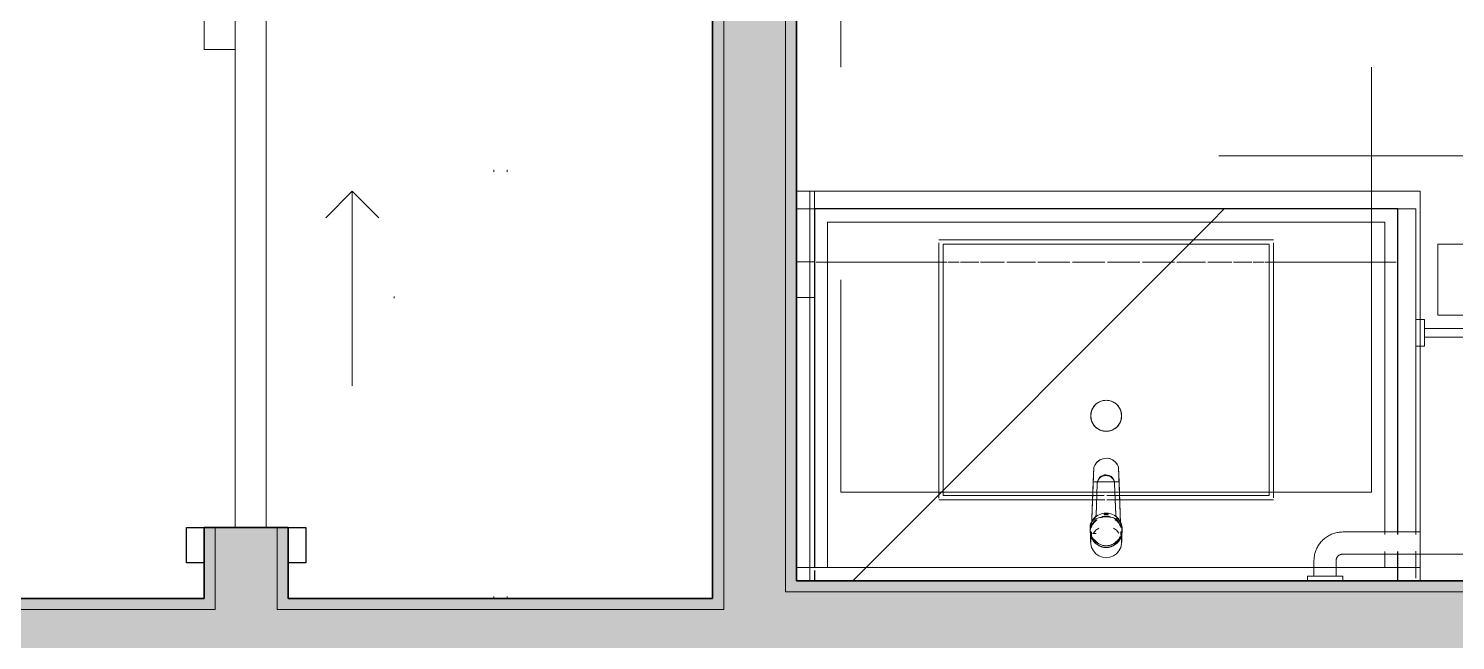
# Model space of a CAD drawing. Header units: inches. Extents: x 6 to 8416, y -388 to 6104.
# Drawn here: x 5252.2 to 5332.9, y 675.3 to 709.9 of the extents above; entities that cross this region are included whole.
import ezdxf

# ---------------------------------------------------------------- set-up
doc = ezdxf.new("R2010")
doc.units = ezdxf.units.IN
doc.header["$MEASUREMENT"] = 0
for name, pattern in [('Dash 1_16_', [48, 24, -24]), ('Dot 1_16_', [24, 0, -24]), ('Hidden 1_16_', [36, 24, -12]), ('Hidden 3_16_', [13.5, 9, -4.5])]:
    doc.linetypes.add(name, pattern=pattern)
for name, color, linetype, lineweight in [('A-DOOR', 31, 'Continuous', 18), ('A-DOOR-FRAM', 31, 'Continuous', 25), ('A-GENM', 13, 'Continuous', 18), ('A-WALL', 113, 'Continuous', 25), ('A-WALL-PATT', 111, 'Continuous', 35), ('I-WALL', 2, 'Continuous', 25), ('P-SANR-FIXT', 6, 'Continuous', 18), ('Q-CASE', 31, 'Continuous', 18), ('Q-SPCQ', 91, 'Continuous', 18)]:
    doc.layers.add(name, color=color, linetype=linetype, lineweight=lineweight)
pattern_1 = [(45, (-1183.637, -678.686), (-16.97056, 16.97056), [])]

# ---------------------------------------------------------------- blocks, each defined once
blk = doc.blocks.new('PL BA Toilet-Unit-Two Piece-ICC ADA-AM - ICC Type B_ Side Approach_ Swing Up Bar-V939-LEVEL 3 - PLAN Copy 1 Copy 1')
at = {"layer": 'A-GENM', "linetype": 'Hidden 1_16_', "lineweight": 9}
for p in [(33, -24), (48, -56)]:
    blk.add_line(p, (48, -24), dxfattribs=at)
blk = doc.blocks.new('GM BA Vanity-Single - Lav Cab _ Apron-ICC ADA-AM - 33_ Sink Cab_End Panel - Forward-V841-LEVEL 3 - PLAN Copy 1 Copy 1')
at = {"layer": 'A-GENM'}
for p, q in [((0.75, 22), (0, 22)), ((0, 22), (0, 16)), ((0, 16), (0, 22)), ((0, 22), (0.75, 22)), ((0.75, 22), (0, 22)), ((0, 22), (0, 16)), ((0, 16), (0, 22)), ((0, 22), (0.75, 22)), ((0.75, 16), (0.75, 22)), ((0.75, 22), (0.75, 16)), ((1, 22), (0.75, 22)), ((0.75, 22), (1, 22)), ((35.25, 22), (1, 22)), ((1, 22), (35.25, 22)), ((35.25, 0.75), (35.25, 22)), ((35.25, 22), (35.25, 2.601)), ((8.281, 4.813), (8.281, 19)), ((8.281, 19), (26.719, 19)), ((26.719, 19), (8.281, 19)), ((8.281, 19), (8.281, 4.813)), ((26.719, 19), (26.719, 4.813)), ((26.719, 4.813), (26.719, 19)), ((0, 16), (0, 0)), ((0, 0.75), (0, 16)), ((0, 16), (0, 0.75)), ((0, 0.75), (0, 16)), ((0.75, 0), (0.75, 16)), ((0.75, 16), (0.75, 0.75)), ((16.746, 4.813), (8.281, 4.813)), ((8.281, 4.813), (16.746, 4.813)), ((16.975, 4.813), (16.746, 4.813)), ((16.746, 4.813), (16.975, 4.813)), ((17.386, 4.813), (16.975, 4.813)), ((16.975, 4.813), (17.386, 4.813)), ((17.999, 4.813), (17.531, 4.813)), ((17.531, 4.813), (17.999, 4.813)), ((18.254, 4.813), (17.999, 4.813)), ((17.999, 4.813), (18.254, 4.813)), ((26.719, 4.813), (18.254, 4.813)), ((18.254, 4.813), (26.719, 4.813)), ((35.25, 1.66), (35.25, 0.75)), ((0, 0), (0, 0.75)), ((35.25, 0.75), (0, 0.75)), ((0, 0.75), (0, 0)), ((0, 0), (0, 0.75)), ((0, 0.75), (0.75, 0.75)), ((0, 0.75), (0, 0)), ((0, 0), (0, 0.75)), ((0, 0), (0.75, 0)), ((0.75, 0), (0, 0)), ((0, 0), (35.25, 0)), ((0.75, 0), (0, 0)), ((0, 0), (0.75, 0)), ((0.75, 0), (0, 0)), ((0.75, 0.75), (0.75, 0)), ((0.75, 0.75), (35.25, 0.75)), ((35.25, 0), (0.75, 0)), ((0.75, 0), (35.25, 0)), ((35.25, 0), (0.75, 0)), ((35.25, 0), (35.25, 0.75)), ((35.25, 0.75), (35.25, 0)), ((35.25, 0), (35.25, 0.75)), ((35.25, 0.75), (35.25, 0))]:
    blk.add_line(p, q, dxfattribs=at)
blk = doc.blocks.new('GM Outlet Zone-AM - GM Outlet Zone-AM-V942-LEVEL 3 - PLAN Copy 1 Copy 1')
at = {"layer": 'A-GENM', "linetype": 'Dash 1_16_', "lineweight": 9}
for p, q in [((-3, 1), (3, 1)), ((3, 1), (-3, 1)), ((-3, 0.75), (-3, 1)), ((-3, 1), (-3, 0)), ((3, 1), (3, 0.75)), ((3, 1), (3, 0)), ((-3, 0), (-3, 0.75)), ((-3, 0), (3, 0)), ((3, 0), (-3, 0)), ((3, 0.75), (3, 0))]:
    blk.add_line(p, q, dxfattribs=at)
blk = doc.blocks.new('z Nested-Toilet Grab Bars - z Nested-Toilet Grab Bars-V946-LEVEL 3 - PLAN Copy 1 Copy 1')
at = {"layer": 'A-GENM', "linetype": 'Dash 1_16_', "lineweight": 9}
for p, q in [((-1.711, 29.691), (-1.699, 29.67)), ((-1.699, 29.67), (-1.687, 29.647)), ((-1.625, 28.707), (-1.625, 28.624)), ((-1.625, 28.601), (-1.625, 28.685)), ((-1.625, 28.624), (-1.625, 28.537)), ((-1.625, 28.513), (-1.625, 28.601)), ((-2.875, 26), (-2.875, 0.25)), ((-2.875, 26), (-2.875, 0.25)), ((-1.625, 0.25), (-1.625, 26)), ((-1.625, 0.25), (-1.625, 26)), ((-36.625, 2.75), (-41, 2.75)), ((-7, 2.75), (-36.625, 2.75)), ((-42.625, 1.125), (-42.625, 0.75)), ((-41.375, 0.75), (-41.375, 1.125)), ((-41, 1.5), (-36.625, 1.5)), ((-36.625, 1.5), (-7, 1.5)), ((-6.625, 1.125), (-6.625, 0.25)), ((-5.375, 0.25), (-5.375, 1.125)), ((-43, 0.25), (-43, 0)), ((-42.901, 0.25), (-43, 0.25)), ((-42.901, 0.25), (-43, 0.25)), ((-42.623, 0.25), (-42.901, 0.25)), ((-42.623, 0.25), (-42.901, 0.25)), ((-42.625, 0.75), (-42.625, 0.25)), ((-42.625, 0.25), (-42.563, 0.25)), ((-42.625, 0.25), (-42.563, 0.25)), ((-42.223, 0.25), (-42.623, 0.25)), ((-42.223, 0.25), (-42.623, 0.25)), ((-42.563, 0.25), (-42.39, 0.25)), ((-42.563, 0.25), (-42.39, 0.25)), ((-42.39, 0.25), (-42.139, 0.25)), ((-42.39, 0.25), (-42.139, 0.25)), ((-41.777, 0.25), (-42.223, 0.25)), ((-41.777, 0.25), (-42.223, 0.25)), ((-42.139, 0.25), (-41.861, 0.25)), ((-42.139, 0.25), (-41.861, 0.25)), ((-41.861, 0.25), (-41.61, 0.25)), ((-41.861, 0.25), (-41.61, 0.25)), ((-41.377, 0.25), (-41.777, 0.25)), ((-41.377, 0.25), (-41.777, 0.25)), ((-41.61, 0.25), (-41.437, 0.25)), ((-41.61, 0.25), (-41.437, 0.25)), ((-41.437, 0.25), (-41.375, 0.25)), ((-41.437, 0.25), (-41.375, 0.25)), ((-41.099, 0.25), (-41.377, 0.25)), ((-41.099, 0.25), (-41.377, 0.25)), ((-41.375, 0.25), (-41.375, 0.75)), ((-41, 0.25), (-41.099, 0.25)), ((-41, 0.25), (-41.099, 0.25)), ((-41, 0), (-41, 0.25)), ((-7, 0.25), (-7, 0)), ((-5, 0.25), (-7, 0.25)), ((-5, 0.25), (-7, 0.25)), ((-6.625, 0.25), (-5.375, 0.25)), ((-6.625, 0.25), (-5.375, 0.25)), ((-5, 0), (-5, 0.25)), ((-2.854, 0.25), (-4.25, 0.25)), ((-4.25, 0.25), (-0.25, 0.25)), ((-4.25, 0.25), (-4.25, 0)), ((-4.25, 0.25), (-4.25, 0)), ((-2.875, 0.25), (-2.875, 0)), ((-2.875, 0.25), (-2.875, 0)), ((-0.25, 0.25), (-1.647, 0.25)), ((-1.625, 0), (-1.625, 0.25)), ((-1.625, 0), (-1.625, 0.25)), ((-0.25, 0.25), (-0.25, 0)), ((-0.25, 0), (-0.25, 0.25)), ((-43, 0), (-41.099, 0)), ((-43, 0), (-42.901, 0)), ((-42.901, 0), (-42.623, 0)), ((-42.623, 0), (-42.223, 0)), ((-42.223, 0), (-41.777, 0)), ((-41.777, 0), (-41.377, 0)), ((-41.377, 0), (-41.099, 0)), ((-41.099, 0), (-41, 0)), ((-41.099, 0), (-41, 0)), ((-7, 0), (-5, 0)), ((-7, 0), (-5, 0)), ((-0.25, 0), (-4.25, 0)), ((-4.25, 0), (-2.854, 0)), ((-2.875, 0), (-2.412, 0)), ((-2.875, 0), (-2.854, 0)), ((-2.875, 0), (-2.854, 0)), ((-2.875, 0), (-2.854, 0)), ((-2.854, 0), (-2.791, 0)), ((-2.854, 0), (-2.791, 0)), ((-2.854, 0), (-2.791, 0)), ((-2.791, 0), (-2.692, 0)), ((-2.791, 0), (-2.692, 0)), ((-2.791, 0), (-2.692, 0)), ((-2.692, 0), (-2.562, 0)), ((-2.692, 0), (-2.562, 0)), ((-2.692, 0), (-2.562, 0)), ((-2.562, 0), (-2.412, 0)), ((-2.562, 0), (-2.412, 0)), ((-2.562, 0), (-2.412, 0)), ((-2.412, 0), (-2.25, 0)), ((-2.412, 0), (-2.25, 0)), ((-2.412, 0), (-2.25, 0)), ((-2.412, 0), (-2.25, 0)), ((-2.25, 0), (-1.625, 0)), ((-2.25, 0), (-2.088, 0)), ((-2.25, 0), (-2.088, 0)), ((-2.25, 0), (-2.088, 0)), ((-2.088, 0), (-1.937, 0)), ((-2.088, 0), (-1.937, 0)), ((-2.088, 0), (-1.937, 0)), ((-1.937, 0), (-1.808, 0)), ((-1.937, 0), (-1.808, 0)), ((-1.937, 0), (-1.808, 0)), ((-1.808, 0), (-1.709, 0)), ((-1.808, 0), (-1.709, 0)), ((-1.808, 0), (-1.709, 0)), ((-1.709, 0), (-1.646, 0)), ((-1.709, 0), (-1.646, 0)), ((-1.709, 0), (-1.646, 0)), ((-1.646, 0), (-0.25, 0)), ((-1.646, 0), (-1.625, 0)), ((-1.646, 0), (-1.625, 0)), ((-1.646, 0), (-1.625, 0))]:
    blk.add_line(p, q, dxfattribs=at)
at = {"layer": 'A-GENM', "linetype": 'Dash 1_16_', "lineweight": 9, "flags": 128}
for points in [[(-2.875, 29.375), (-2.875, 29.4), (-2.873, 29.425), (-2.871, 29.45), (-2.867, 29.475), (-2.863, 29.499), (-2.857, 29.524), (-2.851, 29.548), (-2.843, 29.572), (-2.835, 29.595), (-2.826, 29.618), (-2.815, 29.641), (-2.804, 29.664), (-2.792, 29.686), (-2.78, 29.707), (-2.766, 29.728), (-2.751, 29.748), (-2.736, 29.768), (-2.72, 29.787), (-2.703, 29.806), (-2.685, 29.823), (-2.667, 29.84), (-2.648, 29.857), (-2.629, 29.872), (-2.608, 29.887), (-2.588, 29.901), (-2.566, 29.914), (-2.545, 29.926), (-2.522, 29.938), (-2.5, 29.948), (-2.476, 29.958), (-2.453, 29.966), (-2.429, 29.974), (-2.405, 29.98), (-2.381, 29.986), (-2.356, 29.991), (-2.332, 29.995), (-2.307, 29.997), (-2.282, 29.999), (-2.257, 30), (-2.25, 30)], [(-2.25, 30), (-2.225, 30), (-2.2, 29.998), (-2.175, 29.996), (-2.15, 29.992), (-2.126, 29.988), (-2.101, 29.982), (-2.077, 29.976), (-2.053, 29.968), (-2.03, 29.96), (-2.007, 29.951), (-1.984, 29.94), (-1.961, 29.929), (-1.939, 29.917), (-1.918, 29.905), (-1.897, 29.891), (-1.877, 29.876), (-1.857, 29.861), (-1.838, 29.845), (-1.819, 29.828), (-1.802, 29.81), (-1.785, 29.792), (-1.768, 29.773), (-1.753, 29.754)], [(-2.875, 29.375), (-2.875, 29.372), (-2.875, 29.364), (-2.875, 29.351), (-2.875, 29.332), (-2.875, 29.308), (-2.875, 29.278), (-2.875, 29.244), (-2.875, 29.204), (-2.875, 29.159), (-2.875, 29.109), (-2.875, 29.054), (-2.875, 28.994), (-2.875, 28.929), (-2.875, 28.859), (-2.875, 28.786), (-2.875, 28.707), (-2.875, 28.624), (-2.875, 28.537), (-2.875, 28.446), (-2.875, 28.351), (-2.875, 28.253), (-2.875, 28.15), (-2.875, 28.045), (-2.875, 27.936), (-2.875, 27.824), (-2.875, 27.708), (-2.875, 27.591), (-2.875, 27.47), (-2.875, 27.348), (-2.875, 27.223), (-2.875, 27.096), (-2.875, 26.968), (-2.875, 26.838), (-2.875, 26.706), (-2.875, 26.574), (-2.875, 26.44), (-2.875, 26.306), (-2.875, 26.171), (-2.875, 26.036), (-2.875, 26)], [(-2.875, 26), (-2.875, 26.135), (-2.875, 26.27), (-2.875, 26.404), (-2.875, 26.538), (-2.875, 26.671), (-2.875, 26.802), (-2.875, 26.933), (-2.875, 27.062), (-2.875, 27.189), (-2.875, 27.314), (-2.875, 27.438), (-2.875, 27.559), (-2.875, 27.677), (-2.875, 27.793), (-2.875, 27.906), (-2.875, 28.016), (-2.875, 28.122), (-2.875, 28.225), (-2.875, 28.325), (-2.875, 28.421), (-2.875, 28.513), (-2.875, 28.601), (-2.875, 28.685), (-2.875, 28.765), (-2.875, 28.84), (-2.875, 28.911), (-2.875, 28.977), (-2.875, 29.038), (-2.875, 29.094), (-2.875, 29.146), (-2.875, 29.192), (-2.875, 29.233), (-2.875, 29.269), (-2.875, 29.3), (-2.875, 29.326), (-2.875, 29.346), (-2.875, 29.361), (-2.875, 29.371), (-2.875, 29.375)], [(-1.753, 29.754), (-1.738, 29.733), (-1.724, 29.713), (-1.711, 29.691)], [(-1.687, 29.647), (-1.677, 29.625), (-1.667, 29.601), (-1.659, 29.578), (-1.651, 29.554), (-1.645, 29.53), (-1.639, 29.506), (-1.634, 29.481), (-1.63, 29.457), (-1.628, 29.432), (-1.626, 29.407), (-1.625, 29.382), (-1.625, 29.375)], [(-1.625, 29.375), (-1.625, 29.372), (-1.625, 29.364), (-1.625, 29.351), (-1.625, 29.332), (-1.625, 29.308), (-1.625, 29.278), (-1.625, 29.244), (-1.625, 29.204), (-1.625, 29.159), (-1.625, 29.109), (-1.625, 29.054), (-1.625, 28.994), (-1.625, 28.929), (-1.625, 28.859), (-1.625, 28.786), (-1.625, 28.707)], [(-1.625, 28.685), (-1.625, 28.765), (-1.625, 28.84), (-1.625, 28.911), (-1.625, 28.977), (-1.625, 29.038), (-1.625, 29.094), (-1.625, 29.146), (-1.625, 29.192), (-1.625, 29.233), (-1.625, 29.269), (-1.625, 29.3), (-1.625, 29.326), (-1.625, 29.346), (-1.625, 29.361), (-1.625, 29.371), (-1.625, 29.375)], [(-1.625, 28.537), (-1.625, 28.446), (-1.625, 28.351), (-1.625, 28.253), (-1.625, 28.15)], [(-1.625, 28.225), (-1.625, 28.325), (-1.625, 28.421), (-1.625, 28.513)], [(-1.625, 26), (-1.625, 26.135), (-1.625, 26.27), (-1.625, 26.404), (-1.625, 26.538), (-1.625, 26.671), (-1.625, 26.802), (-1.625, 26.933), (-1.625, 27.062), (-1.625, 27.189), (-1.625, 27.314), (-1.625, 27.438), (-1.625, 27.559), (-1.625, 27.677), (-1.625, 27.793), (-1.625, 27.906), (-1.625, 28.016), (-1.625, 28.122), (-1.625, 28.225)], [(-1.625, 28.15), (-1.625, 28.045), (-1.625, 27.936), (-1.625, 27.824), (-1.625, 27.708), (-1.625, 27.591), (-1.625, 27.47), (-1.625, 27.348), (-1.625, 27.223), (-1.625, 27.096), (-1.625, 26.968), (-1.625, 26.838), (-1.625, 26.706), (-1.625, 26.574), (-1.625, 26.44), (-1.625, 26.306), (-1.625, 26.171), (-1.625, 26.036), (-1.625, 26)], [(-41, 2.75), (-41.065, 2.749), (-41.13, 2.745), (-41.195, 2.738), (-41.259, 2.729), (-41.323, 2.718), (-41.386, 2.703), (-41.449, 2.687), (-41.511, 2.668), (-41.572, 2.646), (-41.633, 2.622), (-41.692, 2.595), (-41.75, 2.566), (-41.807, 2.535), (-41.863, 2.502), (-41.918, 2.466), (-41.97, 2.428), (-42.022, 2.389), (-42.072, 2.347), (-42.119, 2.303), (-42.166, 2.257), (-42.21, 2.21), (-42.252, 2.16), (-42.293, 2.109), (-42.331, 2.057), (-42.367, 2.003), (-42.401, 1.948), (-42.433, 1.891), (-42.463, 1.833), (-42.49, 1.774), (-42.515, 1.714), (-42.537, 1.653), (-42.557, 1.591), (-42.574, 1.528), (-42.589, 1.465), (-42.601, 1.401), (-42.611, 1.337), (-42.618, 1.272), (-42.623, 1.208), (-42.625, 1.143), (-42.625, 1.125)], [(-5.375, 1.125), (-5.376, 1.19), (-5.38, 1.255), (-5.387, 1.32), (-5.396, 1.384), (-5.407, 1.448), (-5.422, 1.511), (-5.438, 1.574), (-5.457, 1.636), (-5.479, 1.697), (-5.503, 1.758), (-5.53, 1.817), (-5.559, 1.875), (-5.59, 1.932), (-5.623, 1.988), (-5.659, 2.043), (-5.697, 2.095), (-5.736, 2.147), (-5.778, 2.197), (-5.822, 2.244), (-5.868, 2.291), (-5.915, 2.335), (-5.965, 2.377), (-6.016, 2.418), (-6.068, 2.456), (-6.122, 2.492), (-6.177, 2.526), (-6.234, 2.558), (-6.292, 2.588), (-6.351, 2.615), (-6.411, 2.64), (-6.472, 2.662), (-6.534, 2.682), (-6.597, 2.699), (-6.66, 2.714), (-6.724, 2.726), (-6.788, 2.736), (-6.853, 2.743), (-6.917, 2.748), (-6.982, 2.75), (-7, 2.75)], [(-41.375, 1.125), (-41.375, 1.14), (-41.374, 1.155), (-41.372, 1.17), (-41.37, 1.185), (-41.368, 1.2), (-41.364, 1.214), (-41.36, 1.229), (-41.356, 1.243), (-41.351, 1.257), (-41.345, 1.271), (-41.339, 1.285), (-41.333, 1.298), (-41.325, 1.311), (-41.318, 1.324), (-41.31, 1.337), (-41.301, 1.349), (-41.292, 1.361), (-41.282, 1.372), (-41.272, 1.383), (-41.261, 1.394), (-41.25, 1.404), (-41.239, 1.414), (-41.227, 1.423), (-41.215, 1.432), (-41.203, 1.441), (-41.19, 1.448), (-41.177, 1.456), (-41.163, 1.463), (-41.15, 1.469), (-41.136, 1.475), (-41.122, 1.48), (-41.108, 1.484), (-41.093, 1.488), (-41.078, 1.492), (-41.064, 1.495), (-41.049, 1.497), (-41.034, 1.498), (-41.019, 1.5), (-41.004, 1.5), (-41, 1.5)], [(-7, 1.5), (-6.985, 1.5), (-6.97, 1.499), (-6.955, 1.497), (-6.94, 1.495), (-6.925, 1.493), (-6.911, 1.489), (-6.896, 1.485), (-6.882, 1.481), (-6.868, 1.476), (-6.854, 1.47), (-6.84, 1.464), (-6.827, 1.458), (-6.814, 1.45), (-6.801, 1.443), (-6.788, 1.435), (-6.776, 1.426), (-6.764, 1.417), (-6.753, 1.407), (-6.742, 1.397), (-6.731, 1.386), (-6.721, 1.375), (-6.711, 1.364), (-6.702, 1.352), (-6.693, 1.34), (-6.684, 1.328), (-6.677, 1.315), (-6.669, 1.302), (-6.662, 1.288), (-6.656, 1.275), (-6.65, 1.261), (-6.645, 1.247), (-6.641, 1.233), (-6.637, 1.218), (-6.633, 1.203), (-6.63, 1.189), (-6.628, 1.174), (-6.627, 1.159), (-6.625, 1.144), (-6.625, 1.129), (-6.625, 1.125)]]:
    blk.add_lwpolyline(points, dxfattribs=at)
blk = doc.blocks.new('CW Closet Shelf-AM - CW Closet Shelf-AM-5971907-LEVEL 3 - PLAN Copy 1 Copy 1')
at = {"layer": 'Q-CASE', "linetype": 'Dot 1_16_', "lineweight": 9}
for p, q in [((33.363, 42), (-31.887, 42)), ((-31.887, 42), (-31.887, 24)), ((-31.887, 36.375), (33.363, 36.375)), ((-31.887, 35.625), (33.363, 35.625)), ((-31.887, 24), (33.363, 24))]:
    blk.add_line(p, q, dxfattribs=at)
blk = doc.blocks.new('z Nested-Lav Basin-Rectangular - Rectangular-V673-LEVEL 3 - PLAN Copy 1 Copy 1')
at = {"layer": 'P-SANR-FIXT', "lineweight": 9}
for p, q in [((-9.469, 7.301), (9.469, 7.301)), ((-9.231, 7.301), (-9.469, 7.301)), ((-8.531, 7.301), (-9.231, 7.301)), ((-7.403, 7.301), (-8.531, 7.301)), ((-5.904, 7.301), (-7.403, 7.301)), ((-4.108, 7.301), (-5.904, 7.301)), ((-2.107, 7.301), (-4.108, 7.301)), ((0, 7.301), (-2.107, 7.301)), ((2.107, 7.301), (0, 7.301)), ((4.108, 7.301), (2.107, 7.301)), ((5.904, 7.301), (4.108, 7.301)), ((7.403, 7.301), (5.904, 7.301)), ((8.531, 7.301), (7.403, 7.301)), ((9.231, 7.301), (8.531, 7.301)), ((9.469, 7.301), (9.231, 7.301)), ((-9.469, 7.141), (-9.469, -7.282)), ((-9.219, -7.137), (-9.219, 7.051)), ((-9.219, 7.051), (9.219, 7.051)), ((-9.219, 7.051), (-8.988, 7.051)), ((-8.988, 7.051), (-8.306, 7.051)), ((-8.306, 7.051), (-7.208, 7.051)), ((-7.208, 7.051), (-5.748, 7.051)), ((-5.748, 7.051), (-4, 7.051)), ((-4, 7.051), (-2.051, 7.051)), ((-2.051, 7.051), (0, 7.051)), ((0, 7.051), (2.051, 7.051)), ((2.051, 7.051), (4, 7.051)), ((4, 7.051), (5.748, 7.051)), ((5.748, 7.051), (7.208, 7.051)), ((7.208, 7.051), (8.306, 7.051)), ((8.306, 7.051), (8.988, 7.051)), ((8.988, 7.051), (9.219, 7.051)), ((9.219, 7.051), (9.219, -7.137)), ((9.469, -7.278), (9.469, 7.139)), ((-0.754, -7.137), (-9.219, -7.137)), ((-8.988, -7.137), (-9.219, -7.137)), ((-8.306, -7.137), (-8.988, -7.137)), ((-7.208, -7.137), (-8.306, -7.137)), ((-5.748, -7.137), (-7.208, -7.137)), ((-4, -7.137), (-5.748, -7.137)), ((-2.051, -7.137), (-4, -7.137)), ((-0.759, -7.137), (-2.051, -7.137)), ((-0.528, -7.137), (-0.759, -7.137)), ((-0.525, -7.137), (-0.754, -7.137)), ((-0.114, -7.137), (-0.528, -7.137)), ((-0.114, -7.137), (-0.525, -7.137)), ((0.499, -7.137), (0.031, -7.137)), ((0.501, -7.137), (0.031, -7.137)), ((0.754, -7.137), (0.499, -7.137)), ((0.759, -7.137), (0.501, -7.137)), ((9.219, -7.137), (0.754, -7.137)), ((2.051, -7.137), (0.759, -7.137)), ((4, -7.137), (2.051, -7.137)), ((5.748, -7.137), (4, -7.137)), ((7.208, -7.137), (5.748, -7.137)), ((8.306, -7.137), (7.208, -7.137)), ((8.988, -7.137), (8.306, -7.137)), ((9.219, -7.137), (8.988, -7.137)), ((-9.469, -7.387), (-9.231, -7.387)), ((-0.764, -7.387), (-9.469, -7.387)), ((-9.231, -7.387), (-8.531, -7.387)), ((-8.531, -7.387), (-7.403, -7.387)), ((-7.403, -7.387), (-5.904, -7.387)), ((-5.904, -7.387), (-4.108, -7.387)), ((-4.108, -7.387), (-2.107, -7.387)), ((-2.107, -7.387), (-0.768, -7.387)), ((-0.768, -7.387), (-0.537, -7.387)), ((-0.534, -7.387), (-0.764, -7.387)), ((-0.537, -7.387), (-0.073, -7.387)), ((-0.073, -7.387), (-0.534, -7.387)), ((0.032, -7.387), (0.51, -7.387)), ((0.508, -7.387), (0.032, -7.387)), ((0.764, -7.387), (0.508, -7.387)), ((0.51, -7.387), (0.768, -7.387)), ((9.469, -7.387), (0.764, -7.387)), ((0.768, -7.387), (2.107, -7.387)), ((2.107, -7.387), (4.108, -7.387)), ((4.108, -7.387), (5.904, -7.387)), ((5.904, -7.387), (7.403, -7.387)), ((7.403, -7.387), (8.531, -7.387)), ((8.531, -7.387), (9.231, -7.387)), ((9.231, -7.387), (9.469, -7.387))]:
    blk.add_line(p, q, dxfattribs=at)
at = {"layer": 'P-SANR-FIXT'}
blk.add_circle((0, -2.637), 0.875, dxfattribs=at)
at = {"layer": 'P-SANR-FIXT', "lineweight": 9}
for points in [[(-0.875, -2.637), (-0.875, -2.535), (-0.839, -2.331), (-0.684, -2.062), (-0.447, -1.863), (-0.155, -1.757), (0.155, -1.757), (0.447, -1.863), (0.684, -2.063), (0.839, -2.331), (0.875, -2.535), (0.875, -2.637)], [(-0.822, -2.337), (-0.857, -2.433), (-0.875, -2.535), (-0.875, -2.637)], [(-0.67, -2.074), (-0.736, -2.152), (-0.787, -2.242), (-0.822, -2.337)], [(-0.438, -1.879), (-0.526, -1.93), (-0.605, -1.996), (-0.67, -2.074)], [(-0.152, -1.775), (-0.252, -1.793), (-0.349, -1.828), (-0.438, -1.879)], [(0.152, -1.775), (0.052, -1.757), (-0.052, -1.757), (-0.152, -1.775)], [(0.438, -1.879), (0.349, -1.828), (0.252, -1.793), (0.152, -1.775)], [(0.67, -2.074), (0.605, -1.996), (0.526, -1.93), (0.438, -1.879)], [(0.822, -2.337), (0.787, -2.242), (0.736, -2.152), (0.67, -2.074)], [(0.875, -2.637), (0.875, -2.535), (0.857, -2.433), (0.822, -2.337)], [(-0.875, -2.637), (-0.875, -2.738), (-0.857, -2.84), (-0.822, -2.936)], [(0.875, -2.637), (0.875, -2.738), (0.839, -2.942), (0.684, -3.21), (0.447, -3.41), (0.155, -3.516), (-0.155, -3.516), (-0.447, -3.41), (-0.684, -3.211), (-0.839, -2.942), (-0.875, -2.738), (-0.875, -2.637)], [(-0.822, -2.936), (-0.787, -3.032), (-0.736, -3.121), (-0.67, -3.199)], [(-0.67, -3.199), (-0.605, -3.277), (-0.526, -3.343), (-0.438, -3.394)], [(0.438, -3.394), (0.526, -3.343), (0.605, -3.277), (0.67, -3.199)], [(0.67, -3.199), (0.736, -3.121), (0.787, -3.031), (0.822, -2.936)], [(0.822, -2.936), (0.857, -2.84), (0.875, -2.738), (0.875, -2.637)], [(-0.438, -3.394), (-0.349, -3.445), (-0.252, -3.481), (-0.152, -3.498)], [(-0.152, -3.498), (-0.052, -3.516), (0.052, -3.516), (0.152, -3.498)], [(0.152, -3.498), (0.252, -3.481), (0.349, -3.445), (0.438, -3.394)]]:
    blk.add_open_spline(points, degree=3, dxfattribs=at)
blk = doc.blocks.new('z Nested-Faucet-BA-Sngl Handle - Faucet-V947-LEVEL 3 - PLAN Copy 1 Copy 1')
at = {"layer": 'P-SANR-FIXT'}
for p, q in [((-0.697, 2.584), (-0.82, -0.808)), ((-0.727, 1.767), (-0.697, 2.584)), ((0.812, -0.587), (0.697, 2.591)), ((0.697, 2.591), (0.727, 1.767)), ((-0.82, -0.808), (-0.727, 1.767)), ((0.727, 1.767), (-0.727, 1.767)), ((-0.5, 1.664), (-0.567, -0.126)), ((-0.567, -0.085), (-0.502, 1.664)), ((0.538, -0.119), (0.476, 1.663)), ((0.477, 1.663), (0.538, -0.078)), ((0.727, 1.767), (0.812, -0.587)), ((-0.913, -0.806), (-0.913, -0.847)), ((-0.567, -0.126), (-0.567, -0.085)), ((-0.118, -0.019), (-0.118, -0.06)), ((0.118, -0.019), (-0.118, -0.019)), ((0.118, -0.019), (-0.118, -0.019)), ((0.118, -0.06), (0.118, -0.019)), ((0.538, -0.119), (0.538, -0.078)), ((0.608, -0.267), (0.608, -0.226)), ((-0.904, -0.911), (-0.904, -1.059)), ((-0.901, -0.993), (-0.904, -1.059)), ((-0.904, -1.059), (-0.892, -1.197)), ((-0.878, -1.072), (-0.878, -1.628)), ((-0.837, -1.058), (-0.837, -1.146)), ((-0.829, -1.058), (-0.837, -1.058)), ((-0.837, -1.058), (-0.829, -1.058)), ((-0.837, -1.146), (-0.837, -1.3)), ((-0.57, -1.146), (-0.772, -1.146)), ((-0.73, -1.571), (-0.586, -1.721)), ((-0.582, -0.966), (-0.723, -1.126)), ((-0.408, -0.845), (-0.582, -0.966)), ((0.582, -0.966), (0.408, -0.845)), ((0.723, -1.126), (0.582, -0.966)), ((0.835, -1.214), (0.828, -1.029)), ((0.832, -1.146), (0.836, -1.232)), ((0.85, -1.232), (0.836, -1.232)), ((0.836, -1.232), (0.85, -1.232)), ((0.85, -1.3), (0.85, -1.232)), ((0.85, -1.232), (0.85, -1.3)), ((0.878, -1.628), (0.878, -1.072)), ((0.89, -0.966), (0.89, -0.926)), ((0.892, -1.197), (0.904, -1.059)), ((0.904, -1.059), (0.901, -0.993)), ((0.904, -1.059), (0.904, -0.911))]:
    blk.add_line(p, q, dxfattribs=at)
at = {"layer": 'P-SANR-FIXT', "flags": 128}
for points in [[(0.697, 2.591), (0.62, 2.76), (0.503, 2.903), (0.353, 3.013), (0.181, 3.081), (-0.003, 3.103), (-0.187, 3.079), (-0.358, 3.009), (-0.506, 2.898), (-0.622, 2.753), (-0.697, 2.584)], [(-0.697, 2.584), (-0.63, 2.738), (-0.53, 2.874), (-0.518, 2.886)], [(-0.518, 2.886), (-0.401, 2.982), (-0.251, 3.059), (-0.087, 3.098), (0.081, 3.099), (0.246, 3.061), (0.397, 2.987), (0.521, 2.885)], [(0.521, 2.885), (0.527, 2.879), (0.628, 2.745), (0.697, 2.591)], [(0, -1.844), (-0.217, -1.816), (-0.421, -1.736), (-0.601, -1.607), (-0.745, -1.438), (-0.846, -1.238), (-0.898, -1.019), (-0.897, -0.793), (-0.843, -0.574), (-0.74, -0.375)], [(-0.74, -0.375), (-0.375, -0.243), (0, -0.193)], [(0, -0.193), (0.38, -0.244), (0.74, -0.375)], [(0.74, -0.375), (0.843, -0.574), (0.897, -0.793), (0.898, -1.019), (0.846, -1.238), (0.745, -1.438), (0.601, -1.607), (0.421, -1.736), (0.217, -1.816), (0, -1.844)], [(-0.892, -1.197), (-0.834, -1.393), (-0.73, -1.571)], [(-0.83, -1.338), (-0.872, -1.522), (-0.872, -1.735), (-0.821, -1.942), (-0.723, -2.131), (-0.582, -2.291), (-0.408, -2.412), (-0.21, -2.488), (0, -2.513)], [(0, -1.929), (0.211, -1.905), (0.41, -1.834), (0.586, -1.721), (0.73, -1.571), (0.834, -1.393), (0.892, -1.197)], [(0, -2.513), (0.21, -2.488), (0.408, -2.412), (0.582, -2.291), (0.723, -2.131), (0.821, -1.942), (0.872, -1.735), (0.872, -1.522), (0.83, -1.338)], [(-0.586, -1.721), (-0.41, -1.834), (-0.211, -1.905), (0, -1.929)]]:
    blk.add_lwpolyline(points, dxfattribs=at)
at = {"layer": 'P-SANR-FIXT'}
for centre, major_axis, ratio, start_param, end_param in [((-0.012, 1.687), (0.488, 0), 0.981627, 0.034194, 3.105026), ((-0.012, 1.647), (0.488, 0), 0.981627, 0.034194, 3.105026), ((0, -0.89), (0.904, 0), 0.992546, 1.570796, 2.050618), ((0, -0.89), (0.904, 0), 0.992546, 1.090975, 1.570796), ((0.254, -0.847), (1.168, 0), 0.981627, 3.104199, 3.617494), ((0.254, -0.806), (1.168, 0), 0.981627, 3.104199, 3.319048), ((-0.322, -0.785), (0.591, 0), 0.981627, 2.568497, 3.104199), ((-0.322, -0.826), (0.591, 0), 0.981627, 2.568497, 3.104199), ((0, -1.061), (0.904, 0), 0.992546, 2.567292, 3.065539), ((0.566, -1.388), (1.648, 0), 0.981627, 2.4228, 2.568497), ((0.566, -1.348), (1.648, 0), 0.981627, 2.495649, 2.568497), ((0, -1.072), (0.878, 0), 0.992546, 2.207473, 2.732128), ((0, -1.072), (0.878, 0), 0.992546, 2.207473, 2.732128), ((0.566, -1.348), (1.648, 0), 0.981627, 2.4228, 2.495649), ((0, -1.061), (0.904, 0), 0.992546, 2.222877, 2.532851), ((0, -0.89), (0.904, 0), 0.992546, 2.103114, 2.530439), ((-1.05, 0.04), (0.5, 0), 0.981627, 5.564393, 6.024593), ((-1.05, 0), (0.5, 0), 0.981627, 5.564393, 5.880213), ((-1.05, 0), (0.5, 0), 0.981627, 5.880213, 6.024593), ((0, -1.072), (0.878, 0), 0.992546, 1.580388, 1.97866), ((0, -1.072), (0.878, 0), 0.992546, 1.580388, 1.97866), ((0, -1.061), (-0.904, 0), 0.992546, 4.712389, 4.982668), ((0, -1.061), (0.904, 0), 0.992546, 1.297215, 1.570796), ((0, -1.072), (0.878, 0), 0.992546, 1.261267, 1.561205), ((0, -1.072), (0.878, 0), 0.992546, 1.261267, 1.561205), ((0, -1.061), (0.904, 0), 0.992546, 0.574301, 1.072549), ((0, -0.89), (0.904, 0), 0.992546, 0.611154, 1.048209), ((0, -1.072), (0.878, 0), 0.992546, 0.314159, 0.942478), ((0, -1.072), (0.878, 0), 0.992546, 0.314159, 0.942478), ((1.193, 0.131), (0.689, 0), 0.981627, 3.457004, 3.698846), ((1.193, 0.091), (0.689, 0), 0.981627, 3.457004, 3.574523), ((1.193, 0.091), (0.689, 0), 0.981627, 3.574523, 3.698846), ((0.057, -0.818), (0.817, 0), 0.981627, 0.28636, 0.830651), ((0.057, -0.859), (0.817, 0), 0.981627, 0.28636, 0.830651), ((0, -1.061), (0.904, 0), 0.992546, 0.29608, 0.522446), ((-0.314, -0.926), (1.204, 0), 0.981627, 0.122173, 0.28636), ((-0.314, -0.966), (1.204, 0), 0.981627, 6.241172, 6.569545), ((-0.314, -0.926), (1.204, 0), 0.981627, 0, 0.122173), ((0, -1.072), (0.878, 0), 0.992546, 3.455752, 4.712389), ((0, -1.072), (0.878, 0), 0.992546, 3.455752, 4.712389), ((0.006, -0.973), (0.888, 0), 0.981627, 3.617494, 5.349276), ((0.006, -0.932), (0.888, 0), 0.981627, 3.864891, 4.112289), ((0, -1.072), (0.878, 0), 0.992546, 4.712389, 5.969026), ((0, -1.072), (-0.878, 0), 0.992546, 1.570796, 2.827433), ((0.011, -0.98), (0.879, 0), 0.981627, 5.349276, 6.241172), ((0.011, -0.939), (0.879, 0), 0.981627, 5.349276, 5.57225), ((0.011, -0.939), (0.879, 0), 0.981627, 5.57225, 5.795224), ((0, -1.072), (0.878, 0), 0.992546, 6.116775, 6.335526), ((-0.314, -0.926), (-1.204, 0), 0.981627, 3.099579, 3.141593)]:
    blk.add_ellipse(centre, major_axis=major_axis, ratio=ratio, start_param=start_param, end_param=end_param, dxfattribs=at)
for points, knots in [([(0, -0.038), (-0.018, -0.038), (-0.044, -0.039), (-0.075, -0.044), (-0.096, -0.049), (-0.114, -0.055), (-0.118, -0.058), (-0.118, -0.06)], [0, 0, 0, 0, 0.285714, 0.428571, 0.571429, 0.785714, 1, 1, 1, 1]), ([(-0.118, -0.06), (-0.118, -0.062), (-0.112, -0.065), (-0.093, -0.066), (-0.071, -0.067), (-0.04, -0.067), (-0.013, -0.067), (0, -0.067)], [0, 0, 0, 0, 0.285714, 0.428571, 0.571429, 0.785714, 1, 1, 1, 1]), ([(0.118, -0.06), (0.118, -0.058), (0.11, -0.053), (0.079, -0.044), (0.04, -0.039), (0.014, -0.038), (0, -0.038)], [0, 0, 0, 0, 0.285714, 0.571429, 0.785714, 1, 1, 1, 1]), ([(0, -0.067), (0.018, -0.067), (0.044, -0.067), (0.074, -0.067), (0.096, -0.066), (0.114, -0.064), (0.118, -0.062), (0.118, -0.06)], [0, 0, 0, 0, 0.285714, 0.428571, 0.571429, 0.785714, 1, 1, 1, 1])]:
    blk.add_open_spline(points, degree=3, knots=knots, dxfattribs=at)
blk = doc.blocks.new('z Nested-Clearance-Plumbing-AM - Clearance-V313-LEVEL 3 - PLAN Copy 1 Copy 1')
at = {"layer": 'A-GENM', "linetype": 'Hidden 1_16_', "lineweight": 9}
for p, q in [((-15, 48), (-15, 0)), ((15, 0), (15, 48)), ((-15, 0), (-0.748, 0)), ((-0.748, 0), (-0.518, 0)), ((-0.518, 0), (0.492, 0)), ((0.492, 0), (0.748, 0)), ((0.748, 0), (15, 0))]:
    blk.add_line(p, q, dxfattribs=at)
blk = doc.blocks.new('Unit-Double-Sliding-Flush-ICC ADA-AM - 56_ x 84_-FG-NR __U-S2 _ SLIDING CLOSET_-5466164-LEVEL 3 - PLAN Copy 1 Copy 1')
at = {"layer": 'A-DOOR', "lineweight": 9}
for p, q in [((10.5, 2.5), (9, 1)), ((9, 1), (10.5, -0.5)), ((20, 1), (9, 1)), ((-1, -3.875), (28, -3.875)), ((28, -3.875), (28, -5.625)), ((-1, -5.625), (1, -5.625)), ((1, -5.625), (-1, -5.625)), ((1, -7.375), (1, -5.625)), ((28, -5.625), (1, -5.625)), ((1, -7.375), (-28, -7.375))]:
    blk.add_line(p, q, dxfattribs=at)
at = {"layer": 'A-DOOR'}
for p, q in [((-1, -3.875), (28, -3.875)), ((28, -3.875), (28, -5.625)), ((-28, -5.625), (1, -5.625)), ((28, -5.625), (-1, -5.625)), ((1, -5.625), (1, -7.375)), ((1, -7.375), (-28, -7.375))]:
    blk.add_line(p, q, dxfattribs=at)
at = {"layer": 'A-DOOR-FRAM'}
for p, q in [((28, -1.625), (30, -1.625)), ((28, -2.625), (28, -1.625)), ((30, -1.625), (30, -2.625)), ((30, -2.625), (28, -2.625)), ((28, -7.375), (30, -7.375)), ((28, -8.375), (28, -7.375)), ((30, -7.375), (30, -8.375)), ((30, -8.375), (28, -8.375))]:
    blk.add_line(p, q, dxfattribs=at)
at = {"layer": 'A-DOOR-FRAM', "lineweight": 18}
for p, q in [((28, -2.625), (28, -1.625)), ((28, -1.625), (30, -1.625)), ((30, -2.625), (30, -1.625)), ((30, -2.625), (28, -2.625)), ((28, -8.375), (28, -7.375)), ((28, -7.375), (30, -7.375)), ((30, -8.375), (30, -7.375)), ((30, -8.375), (28, -8.375))]:
    blk.add_line(p, q, dxfattribs=at)
blk = doc.blocks.new('CW BA Var LW - Double Doors _ Apron - AM - W x H x 21_ D - 5 1_2_ Apron-V1409-LEVEL 3 - PLAN Copy 1 Copy 1')
at = {"layer": 'Q-CASE', "lineweight": 9}
h = blk.add_hatch(dxfattribs=at)
h.set_pattern_fill('FP_147', color=256, style=0, pattern_type=2)
h.set_pattern_definition(pattern_1)
h.paths.add_polyline_path([(-13.512, 0), (18.738, 0), (18.738, 21), (-14.262, 21), (-14.262, 0)])
h.paths.add_polyline_path([(-13.512, 0.75), (-13.512, 20.25), (17.988, 20.25), (17.988, 0.75), (-11.098, 0.75)])
h = blk.add_hatch(dxfattribs=at)
h.set_pattern_fill('FP_147', color=256, style=0, pattern_type=2)
h.set_pattern_definition(pattern_1)
h.paths.add_polyline_path([(-13.512, 0.75), (17.988, 0.75), (17.988, 20.25), (-13.512, 20.25), (-13.512, 1.017)])
for p, q in [((-14.262, 16), (-14.262, 21)), ((-14.262, 21), (-14.262, 16)), ((-14.262, 21), (18.738, 21)), ((-14.262, 21), (18.738, 21)), ((-14.262, 21), (18.738, 21)), ((18.738, 2.688), (18.738, 21)), ((18.738, 21), (18.738, 2.601)), ((-13.512, 0.75), (-13.512, 20.25)), ((-13.512, 20.25), (17.988, 20.25)), ((17.988, 20.25), (-13.512, 20.25)), ((-13.512, 20.25), (-13.512, 0.75)), ((17.988, 20.25), (17.988, 2.601)), ((17.988, 2.688), (17.988, 20.25)), ((-14.262, 16), (-14.262, 18)), ((-14.262, 18), (-14.262, 16)), ((-14.151, 18), (-7.209, 18)), ((-14.151, 18), (-7.209, 18)), ((-7.209, 18), (-6.991, 18)), ((-7.209, 18), (-6.991, 18)), ((-6.965, 18), (-6.75, 18)), ((-6.965, 18), (-6.75, 18)), ((-6.702, 18), (-6.068, 18)), ((-6.702, 18), (-6.068, 18)), ((-5.991, 18), (-4.97, 18)), ((-5.991, 18), (-4.97, 18)), ((-4.867, 18), (-3.51, 18)), ((-4.867, 18), (-3.51, 18)), ((-3.387, 18), (-1.762, 18)), ((-3.387, 18), (-1.762, 18)), ((-1.625, 18), (0.186, 18)), ((-1.625, 18), (0.186, 18)), ((0.338, 18), (2.164, 18)), ((0.338, 18), (2.164, 18)), ((2.311, 18), (4.138, 18)), ((2.311, 18), (4.138, 18)), ((4.289, 18), (6.1, 18)), ((4.289, 18), (6.1, 18)), ((6.238, 18), (7.862, 18)), ((6.238, 18), (7.862, 18)), ((7.986, 18), (9.342, 18)), ((7.986, 18), (9.342, 18)), ((9.445, 18), (10.466, 18)), ((9.445, 18), (10.466, 18)), ((10.544, 18), (11.177, 18)), ((10.544, 18), (11.177, 18)), ((11.225, 18), (11.44, 18)), ((11.225, 18), (11.44, 18)), ((11.456, 18), (11.685, 18)), ((11.456, 18), (11.685, 18)), ((11.685, 18), (17.988, 18)), ((11.685, 18), (17.988, 18)), ((18.002, 18), (18.627, 18)), ((18.002, 18), (18.627, 18)), ((18.738, 2.688), (18.738, 18)), ((18.738, 18), (18.738, 2.688)), ((-14.262, 0.75), (-14.262, 16)), ((-14.262, 16), (-14.262, 0.75)), ((-14.262, 0.75), (-14.262, 16)), ((-14.262, 16), (-14.262, 0.75)), ((17.988, 1.655), (17.988, 0.75)), ((18.738, 1.657), (18.738, 0.75)), ((17.988, 0.75), (17.988, 1.568)), ((18.738, 0.75), (18.738, 1.57)), ((18.738, 0.75), (18.738, 1.57)), ((18.738, 1.57), (18.738, 0.75)), ((-14.262, 0), (-14.262, 0.581)), ((-14.262, 0.581), (-14.262, 0)), ((-14.262, 0), (-14.262, 0.581)), ((-14.262, 0.581), (-14.262, 0)), ((18.738, 0), (-14.262, 0)), ((-14.262, 0), (18.738, 0)), ((17.988, 0.75), (-13.512, 0.75)), ((-13.512, 0.75), (17.988, 0.75)), ((18.738, 0), (18.738, 0.705)), ((18.738, 0.705), (18.738, 0)), ((18.738, 0), (18.738, 0.705)), ((18.738, 0.705), (18.738, 0)), ((18.738, 0), (-14.262, 0)), ((-14.262, 0), (18.738, 0))]:
    blk.add_line(p, q, dxfattribs=at)
at = {"layer": 'Q-CASE', "lineweight": 25}
for p, q in [((18.738, 21), (-14.262, 21)), ((-14.262, 21), (-14.262, 16)), ((18.738, 2.601), (18.738, 21)), ((-14.262, 16), (-14.262, 0.75)), ((18.738, 0.75), (18.738, 1.657)), ((-14.262, 0.581), (-14.262, 0)), ((-14.262, 0), (18.738, 0)), ((18.738, 0), (18.738, 0.705))]:
    blk.add_line(p, q, dxfattribs=at)
at = {"layer": 'Q-CASE', "linetype": 'Hidden 3_16_', "lineweight": 9}
for p, q in [((-14.262, 16), (-14.262, 21)), ((-14.262, 21), (-14.262, 18)), ((-14.262, 21), (18.738, 21)), ((-14.262, 21), (18.738, 21)), ((18.738, 18), (18.738, 21)), ((18.738, 21), (18.738, 2.688)), ((-13.512, 0.75), (-13.512, 20.25)), ((-13.512, 20.25), (17.988, 20.25)), ((17.988, 20.25), (-13.512, 20.25)), ((-13.512, 20.25), (-13.512, 0.75)), ((17.988, 20.25), (17.988, 2.688)), ((17.988, 2.688), (17.988, 20.25)), ((-14.262, 18), (-14.262, 16)), ((-14.151, 18), (-7.209, 18)), ((-14.151, 18), (-7.209, 18)), ((-7.209, 18), (-6.991, 18)), ((-7.209, 18), (-6.991, 18)), ((-6.965, 18), (-6.75, 18)), ((-6.965, 18), (-6.75, 18)), ((-6.702, 18), (-6.068, 18)), ((-6.702, 18), (-6.068, 18)), ((-5.991, 18), (-4.97, 18)), ((-5.991, 18), (-4.97, 18)), ((-4.867, 18), (-3.51, 18)), ((-4.867, 18), (-3.51, 18)), ((-3.387, 18), (-1.762, 18)), ((-3.387, 18), (-1.762, 18)), ((-1.625, 18), (0.186, 18)), ((-1.625, 18), (0.186, 18)), ((0.338, 18), (2.164, 18)), ((0.338, 18), (2.164, 18)), ((2.311, 18), (4.138, 18)), ((2.311, 18), (4.138, 18)), ((4.289, 18), (6.1, 18)), ((4.289, 18), (6.1, 18)), ((6.238, 18), (7.862, 18)), ((6.238, 18), (7.862, 18)), ((7.986, 18), (9.342, 18)), ((7.986, 18), (9.342, 18)), ((9.445, 18), (10.466, 18)), ((9.445, 18), (10.466, 18)), ((10.544, 18), (11.177, 18)), ((10.544, 18), (11.177, 18)), ((11.225, 18), (11.44, 18)), ((11.225, 18), (11.44, 18)), ((11.456, 18), (11.685, 18)), ((11.456, 18), (11.685, 18)), ((11.685, 18), (17.988, 18)), ((11.685, 18), (17.988, 18)), ((18.002, 18), (18.627, 18)), ((18.002, 18), (18.627, 18)), ((18.738, 2.688), (18.738, 18)), ((-14.262, 0.75), (-14.262, 16)), ((-14.262, 16), (-14.262, 0.75)), ((17.988, 1.568), (17.988, 0.75)), ((17.988, 0.75), (17.988, 1.568)), ((18.738, 0.75), (18.738, 1.57)), ((18.738, 1.57), (18.738, 0.75)), ((-14.262, 0), (-14.262, 0.581)), ((-14.262, 0.581), (-14.262, 0)), ((17.988, 0.75), (-13.512, 0.75)), ((-13.512, 0.75), (17.988, 0.75)), ((18.738, 0), (18.738, 0.705)), ((18.738, 0.705), (18.738, 0)), ((18.738, 0), (-14.262, 0)), ((-14.262, 0), (18.738, 0))]:
    blk.add_line(p, q, dxfattribs=at)
blk = doc.blocks.new('CW Var Filler - Toe Kick - AM - W x H x 21_ D-5699612-LEVEL 3 - PLAN Copy 1 Copy 1')
at = {"layer": 'Q-CASE', "lineweight": 9}
for p, q in [((18.488, 21.004), (19.238, 21.004)), ((18.488, 21.004), (19.238, 21.004)), ((19.238, 21.004), (19.488, 21.004)), ((19.238, 21.004), (19.488, 21.004)), ((18.488, 18.004), (19.238, 18.004)), ((19.238, 18.004), (19.488, 18.004))]:
    blk.add_line(p, q, dxfattribs=at)
blk = doc.blocks.new('CW Var Filler - AM - W x H x 21_ D-V1410-LEVEL 3 - PLAN Copy 1 Copy 1')
at = {"layer": 'Q-CASE', "lineweight": 9}
for p, q in [((18.488, 21.004), (19.488, 21.004)), ((18.488, 21.004), (19.488, 21.004)), ((18.488, 2.601), (18.488, 21)), ((18.488, 21), (18.488, 18)), ((18.488, 21), (19.488, 21)), ((18.488, 21), (19.488, 21)), ((19.488, 21), (19.488, 2.688)), ((19.488, 21), (19.488, 2.601)), ((18.488, 18), (18.488, 2.688)), ((18.488, 0.75), (18.488, 1.657)), ((19.488, 1.659), (19.488, 0.75)), ((18.488, 1.57), (18.488, 0.75)), ((19.488, 1.572), (19.488, 0.75)), ((18.488, 0), (18.488, 0.705)), ((18.488, 0.705), (18.488, 0)), ((19.488, 0), (18.488, 0)), ((18.488, 0), (19.488, 0)), ((19.488, 0.75), (19.488, 0.141)), ((19.488, 0.75), (19.488, 0.141))]:
    blk.add_line(p, q, dxfattribs=at)
blk = doc.blocks.new('SE BA Toilet Paper Holder-AM - 6_ W x 4 1_2_ D_ 19_ AFF-V1273-LEVEL 3 - PLAN Copy 1 Copy 1')
at = {"layer": 'Q-SPCQ'}
for p, q in [((-1, 6.75), (-5, 6.75)), ((-5, 6.75), (-5, 1.25)), ((-5, 6.75), (-5, 4.712)), ((-1, 4.712), (-1, 6.75)), ((-1, 1.25), (-1, 6.75)), ((-5, 4.187), (-6, 4.187)), ((-6, 4.187), (-6, 4)), ((-6, 4.162), (-6, 4)), ((-5, 4.154), (-5, 4.594)), ((-5, 3.406), (-5, 4.594)), ((-1, 4.187), (-5, 4.187)), ((-5, 4), (-5, 4.154)), ((-1, 4.594), (-1, 3.406)), ((-1, 4.594), (-1, 4.154)), ((0.25, 4.187), (-1, 4.187)), ((-1, 4.154), (-1, 4)), ((-0.25, 4.5), (-0.25, 0.5)), ((-0.25, 4.5), (0, 4.5)), ((-0.217, 4.5), (0, 4.5)), ((0, 4.5), (0.217, 4.5)), ((0, 4.5), (0.25, 4.5)), ((0.25, 0.5), (0.25, 4.5)), ((1.5, 4.187), (0.25, 4.187)), ((1.5, 4), (1.5, 4.187)), ((-6, 4), (-6, 3.838)), ((-6, 4), (-6, 3.812)), ((-6, 3.812), (-5, 3.812)), ((-5, 3.846), (-5, 4)), ((-5, 3.406), (-5, 3.846)), ((-5, 3.812), (-1, 3.812)), ((-5, 3.288), (-5, 1.25)), ((-1, 4), (-1, 3.846)), ((-1, 3.846), (-1, 3.406)), ((-1, 3.812), (0.25, 3.812)), ((-1, 1.25), (-1, 3.288)), ((0.25, 3.812), (1.5, 3.812)), ((1.5, 3.812), (1.5, 4)), ((-5, 1.25), (-1, 1.25)), ((-0.75, 0.5), (-0.75, 0.25)), ((0, 0.5), (-0.75, 0.5)), ((-0.75, 0.25), (-0.75, 0)), ((0, 0.5), (-0.25, 0.5)), ((0, 0.5), (-0.236, 0.5)), ((0, 0.5), (-0.217, 0.5)), ((0.217, 0.5), (0, 0.5)), ((0.25, 0.5), (0, 0.5)), ((0.236, 0.5), (0, 0.5)), ((0.75, 0.5), (0, 0.5)), ((0.75, 0.25), (0.75, 0.5)), ((0.75, 0), (0.75, 0.25)), ((-0.53, 0), (-0.75, 0)), ((-0.53, 0), (-0.75, 0)), ((0, 0), (-0.53, 0)), ((0, 0), (-0.53, 0)), ((0.53, 0), (0, 0)), ((0.53, 0), (0, 0)), ((0.75, 0), (0.53, 0)), ((0.75, 0), (0.53, 0))]:
    blk.add_line(p, q, dxfattribs=at)

msp = doc.modelspace()

# ---------------------------------------------------------------- hatches: boundary and pattern name
at = {"layer": 'A-WALL-PATT', "transparency": 33554560}
h = msp.add_hatch(color=10, dxfattribs=at)
h.paths.add_polyline_path([(5262.79033733, 603.56077679), (5262.79033733, 611.68577679), (5262.16533733, 611.68577679), (5262.16533733, 603.56077679)])
h.paths.add_polyline_path([(5262.79033733, 667.68577679), (5262.79033733, 672.93577679), (5262.16533733, 672.93577679), (5262.16533733, 667.68577679)])
h.paths.add_polyline_path([(5262.16533733, 677.68577679), (5262.79033733, 677.68577679), (5262.79033733, 681.68577679), (5262.16533733, 681.68577679)])
h.paths.add_polyline_path([(5262.16533733, 737.68577679), (5262.79033733, 737.68577679), (5262.79033733, 747.06077679), (5262.16533733, 747.06077679), (5262.16533733, 742.93577679)])
at = {"layer": 'A-WALL-PATT', "lineweight": 25, "transparency": 33554560}
h = msp.add_hatch(color=10, dxfattribs=at)
h.paths.add_polyline_path([(5266.91533733, 607.68577679), (5266.91533733, 611.68577679), (5266.29033733, 611.68577679), (5266.29033733, 607.68577679)])
h.paths.add_polyline_path([(5266.91533733, 667.68577679), (5266.91533733, 672.93577679), (5266.29033733, 672.93577679), (5266.29033733, 667.68577679)])
h.paths.add_polyline_path([(5266.29033733, 677.68577679), (5266.91533733, 677.68577679), (5266.91533733, 681.68577679), (5266.29033733, 681.68577679)])
h.paths.add_polyline_path([(5266.29033733, 737.68577679), (5266.91533733, 737.68577679), (5266.91533733, 742.93577679), (5266.29033733, 742.93577679)])
h = msp.add_hatch(color=10, dxfattribs=at)
h.paths.add_polyline_path([(5291.54033733, 607.68577679), (5291.54033733, 673.56077679), (5290.91533733, 673.56077679), (5290.91533733, 607.68577679)])
h.paths.add_polyline_path([(5291.54033733, 677.06077679), (5291.54033733, 742.93577679), (5290.91533733, 742.93577679), (5290.91533733, 677.06077679)])
at = {"layer": 'A-WALL-PATT', "transparency": 33554560}
h = msp.add_hatch(color=10, dxfattribs=at)
h.paths.add_polyline_path([(5295.66533733, 607.68577679), (5295.66533733, 672.56077679), (5295.04033733, 672.56077679), (5295.04033733, 607.68577679)])
h.paths.add_polyline_path([(5295.04033733, 678.06077679), (5295.66533733, 678.06077679), (5295.66533733, 742.93577679), (5295.04033733, 742.93577679), (5295.04033733, 685.38306081)])
msp.add_hatch(color=10, dxfattribs=at).paths.add_polyline_path([(5303.93678685, 678.06077679), (5368.16533733, 678.06077679), (5368.16533733, 678.68577679), (5295.66533733, 678.68577679), (5295.66533733, 678.06077679)])
h = msp.add_hatch(color=10, dxfattribs=at)
h.paths.add_polyline_path([(5163.04033733, 677.06077679), (5262.79033733, 677.06077679), (5262.79033733, 677.68577679), (5163.04033733, 677.68577679)])
h.paths.add_polyline_path([(5266.29033733, 677.06077679), (5290.91533733, 677.06077679), (5290.91533733, 677.68577679), (5266.29033733, 677.68577679)])
at = {"layer": 'I-WALL', "transparency": 33554560}
h = msp.add_hatch(color=10, dxfattribs=at)
h.paths.add_polyline_path([(5262.79033733, 607.06077679), (5266.29033733, 607.06077679), (5266.29033733, 611.68577679), (5262.79033733, 611.68577679), (5262.79033733, 607.68577679)])
h.paths.add_polyline_path([(5262.79033733, 667.68577679), (5266.29033733, 667.68577679), (5266.29033733, 673.56077679), (5262.79033733, 673.56077679), (5262.79033733, 672.93577679)])
h.paths.add_polyline_path([(5262.79033733, 677.06077679), (5266.29033733, 677.06077679), (5266.29033733, 681.68577679), (5262.79033733, 681.68577679), (5262.79033733, 677.68577679)])
h.paths.add_polyline_path([(5262.79033733, 737.68577679), (5266.29033733, 737.68577679), (5266.29033733, 743.56077679), (5262.79033733, 743.56077679), (5262.79033733, 742.93577679)])
for points in [[(5291.54033733, 607.06077679), (5295.04033733, 607.06077679), (5295.04033733, 743.56077679), (5291.54033733, 743.56077679), (5291.54033733, 607.68577679)], [(5295.66533733, 672.56077679), (5368.16533733, 672.56077679), (5368.16533733, 678.06077679), (5295.04033733, 678.06077679), (5295.04033733, 672.56077679)], [(5163.04033733, 673.56077679), (5291.54033733, 673.56077679), (5291.54033733, 677.06077679), (5163.04033733, 677.06077679)]]:
    msp.add_hatch(color=10, dxfattribs=at).paths.add_polyline_path(points)

# ---------------------------------------------------------------- linework, layer by layer
at = {"layer": 'A-WALL', "lineweight": 9}
for p, q in [((5291.54033733, 677.06077679), (5291.54033733, 743.56077679)), ((5295.04033733, 678.06077679), (5295.04033733, 743.56077679)), ((5262.79033733, 681.68577679), (5262.79033733, 677.06077679)), ((5266.29033733, 677.06077679), (5266.29033733, 681.68577679)), ((5368.16533733, 678.06077679), (5295.04033733, 678.06077679)), ((5262.79033733, 677.06077679), (5163.04033733, 677.06077679)), ((5291.54033733, 677.06077679), (5266.29033733, 677.06077679))]:
    msp.add_line(p, q, dxfattribs=at)
at = {"layer": 'I-WALL', "lineweight": 35}
for p, q in [((5290.91533733, 742.93577679), (5290.91533733, 677.68577679)), ((5295.66533733, 678.68577679), (5295.66533733, 742.93577679)), ((5266.91533733, 681.68577679), (5262.16533733, 681.68577679)), ((5262.16533733, 681.68577679), (5262.16533733, 677.68577679)), ((5266.91533733, 677.68577679), (5266.91533733, 681.68577679)), ((5367.54033733, 678.68577679), (5295.66533733, 678.68577679)), ((5262.16533733, 677.68577679), (5163.04033733, 677.68577679)), ((5290.91533733, 677.68577679), (5266.91533733, 677.68577679))]:
    msp.add_line(p, q, dxfattribs=at)

# ---------------------------------------------------------------- block references
at = {"layer": 'A-DOOR', "rotation": 270.0000000000028}
msp.add_blockref('Unit-Double-Sliding-Flush-ICC ADA-AM - 56_ x 84_-FG-NR __U-S2 _ SLIDING CLOSET_-5466164-LEVEL 3 - PLAN Copy 1 Copy 1', (5269.54033733, 709.68577679), dxfattribs=at)
at = {"layer": 'A-GENM', "linetype": 'Hidden 1_16_', "lineweight": 9}
msp.add_blockref('z Nested-Clearance-Plumbing-AM - Clearance-V313-LEVEL 3 - PLAN Copy 1 Copy 1', (5313.16533733, 683.68577679), dxfattribs=at)
at = {"layer": 'A-GENM', "linetype": 'Dash 1_16_', "lineweight": 9}
msp.add_blockref('z Nested-Toilet Grab Bars - z Nested-Toilet Grab Bars-V946-LEVEL 3 - PLAN Copy 1 Copy 1', (5367.54033733, 678.68577679), dxfattribs=at)
at = {"layer": 'A-GENM'}
msp.add_blockref('GM BA Vanity-Single - Lav Cab _ Apron-ICC ADA-AM - 33_ Sink Cab_End Panel - Forward-V841-LEVEL 3 - PLAN Copy 1 Copy 1', (5295.66533733, 678.68577679), dxfattribs=at)
at = {"layer": 'A-GENM', "linetype": 'Dash 1_16_', "lineweight": 9, "rotation": 269.9999999999998}
msp.add_blockref('GM Outlet Zone-AM - GM Outlet Zone-AM-V942-LEVEL 3 - PLAN Copy 1 Copy 1', (5295.66533733, 697.68577679), dxfattribs=at)
at = {"layer": 'P-SANR-FIXT', "rotation": 180}
msp.add_blockref('PL BA Toilet-Unit-Two Piece-ICC ADA-AM - ICC Type B_ Side Approach_ Swing Up Bar-V939-LEVEL 3 - PLAN Copy 1 Copy 1', (5367.54033733, 678.68577679), dxfattribs=at)
at = {"layer": 'P-SANR-FIXT'}
for name, p in [('z Nested-Lav Basin-Rectangular - Rectangular-V673-LEVEL 3 - PLAN Copy 1 Copy 1', (5313.16533733, 690.63484966)), ('z Nested-Faucet-BA-Sngl Handle - Faucet-V947-LEVEL 3 - PLAN Copy 1 Copy 1', (5313.16533733, 682.49827679))]:
    msp.add_blockref(name, p, dxfattribs=at)
at = {"layer": 'Q-CASE', "rotation": 90.00000000000225}
msp.add_blockref('CW Closet Shelf-AM - CW Closet Shelf-AM-5971907-LEVEL 3 - PLAN Copy 1 Copy 1', (5314.91533733, 709.57307187), dxfattribs=at)
at = {"layer": 'Q-CASE'}
for name, p in [('CW Var Filler - Toe Kick - AM - W x H x 21_ D-5699612-LEVEL 3 - PLAN Copy 1 Copy 1', (5277.17763241, 678.68577679)), ('CW BA Var LW - Double Doors _ Apron - AM - W x H x 21_ D - 5 1_2_ Apron-V1409-LEVEL 3 - PLAN Copy 1 Copy 1', (5310.92763241, 678.68577679)), ('CW Var Filler - AM - W x H x 21_ D-V1410-LEVEL 3 - PLAN Copy 1 Copy 1', (5311.17763241, 678.68577679))]:
    msp.add_blockref(name, p, dxfattribs=at)
at = {"layer": 'Q-SPCQ', "rotation": 269.9999999999998}
msp.add_blockref('SE BA Toilet Paper Holder-AM - 6_ W x 4 1_2_ D_ 19_ AFF-V1273-LEVEL 3 - PLAN Copy 1 Copy 1', (5330.66533733, 692.68577679), dxfattribs=at)

doc.saveas('drawing.dxf')
